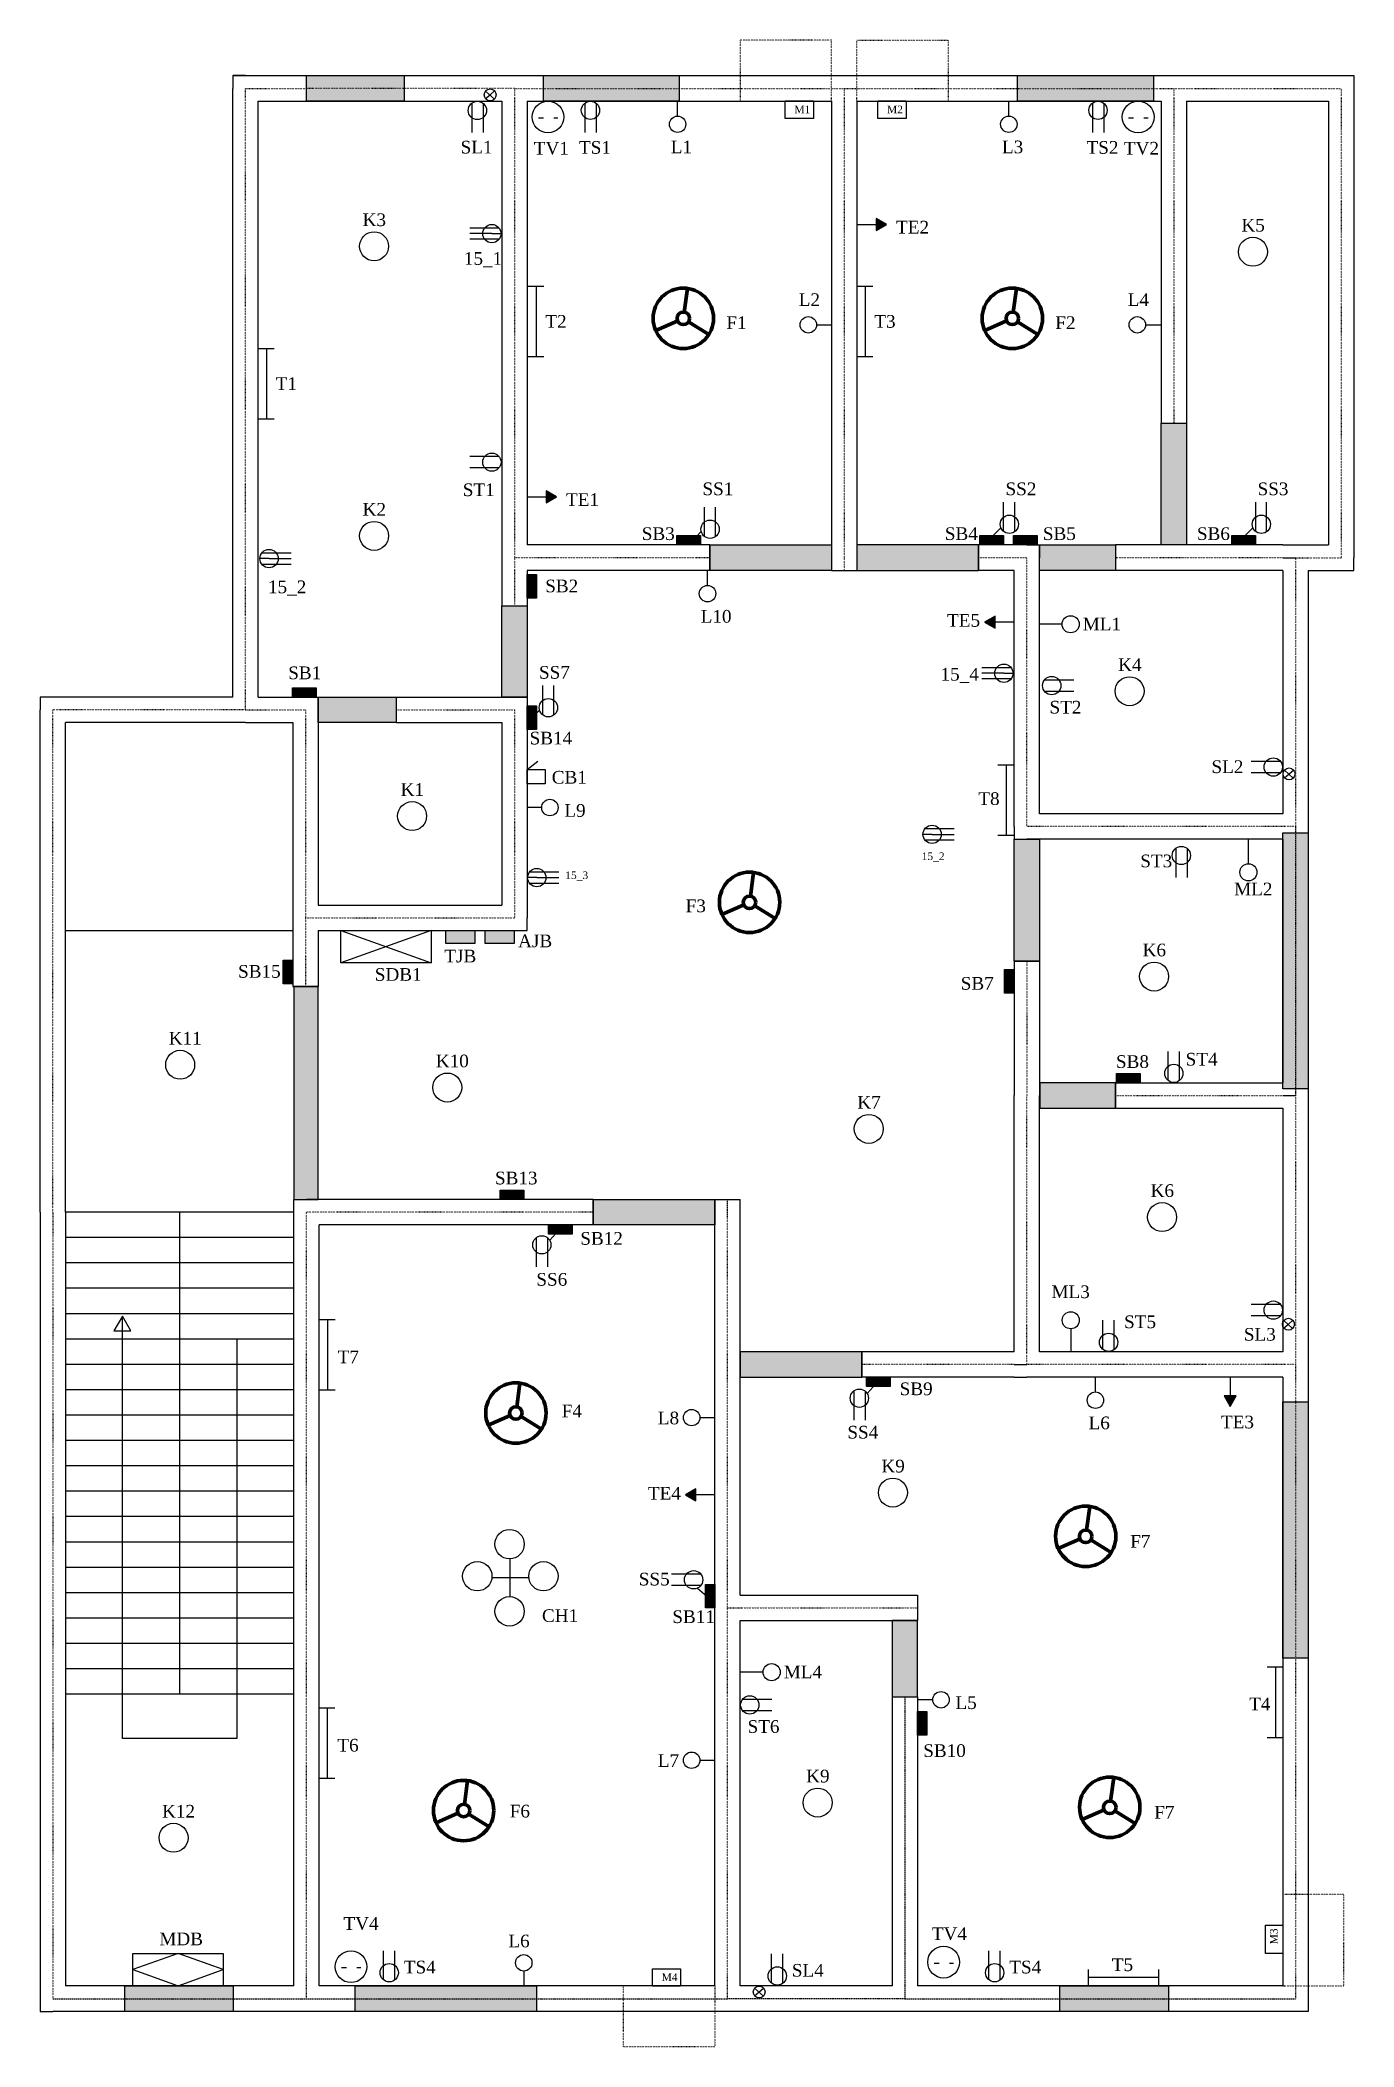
# Model space of a CAD drawing. Header units: inches. Extents: x 20 to 538, y 5 to 796.
import ezdxf

# ---------------------------------------------------------------- set-up
doc = ezdxf.new("R2010")
doc.units = ezdxf.units.IN
doc.header["$MEASUREMENT"] = 0
doc.linetypes.add('DASHED', pattern=[0.75, 0.5, -0.25])
doc.linetypes.add('DOT', pattern=[0.25, 0, -0.25])

msp = doc.modelspace()

# ---------------------------------------------------------------- hatches: boundary and pattern name
h = msp.add_hatch(color=63)
h.set_gradient(color1=(152, 176, 79), color2=(174, 193, 118), one_color=1, tint=0.61, name='SPHERICAL')
h.paths.add_polyline_path([(125.49, 781.53), (163.99, 781.53), (163.99, 771.53), (125.49, 771.53)])
h.paths.add_polyline_path([(218.93, 781.53), (272.49, 781.53), (272.49, 771.53), (218.93, 771.53)])
h.paths.add_polyline_path([(405.86, 781.53), (459.43, 781.53), (459.43, 771.53), (405.86, 771.53)])
h = msp.add_hatch(color=256)
h.set_gradient(one_color=1, tint=1)
h.paths.add_polyline_path([(354.27, 722.9), (350.17, 725.27), (350.17, 720.53)])
h = msp.add_hatch(color=256)
h.set_gradient(color1=(7, 8, 8), color2=(28, 33, 33), one_color=1, tint=0.12, name='SPHERICAL')
h.paths.add_polyline_path([(354.27, 722.9), (350.17, 725.27), (350.17, 720.53)])
h = msp.add_hatch(color=256)
h.set_gradient(color1=(186, 167, 69), color2=(201, 186, 110), one_color=1, tint=0.61, name='SPHERICAL')
h.paths.add_polyline_path([(462.49, 644.53), (472.55, 644.53), (472.55, 596.53), (462.49, 596.53)])
h = msp.add_hatch(color=256)
h.set_gradient(one_color=1, tint=1)
h.paths.add_polyline_path([(224.13, 615.53), (220.02, 617.9), (220.02, 613.16)])
h = msp.add_hatch(color=256)
h.set_gradient(color1=(7, 8, 8), color2=(28, 33, 33), one_color=1, tint=0.12, name='SPHERICAL')
h.paths.add_polyline_path([(224.13, 615.53), (220.02, 617.9), (220.02, 613.16)])
h = msp.add_hatch(color=256)
h.set_gradient(color1=(131, 145, 143), color2=(117, 132, 130), one_color=1, tint=0.49, name='SPHERICAL')
h.paths.add_polyline_path([(271.51, 600.21), (280.83, 600.21), (280.83, 596.54), (271.51, 596.54)])
h = msp.add_hatch(color=256)
h.set_gradient(color1=(7, 8, 8), color2=(28, 33, 33), one_color=1, tint=0.12, name='SPHERICAL')
h.paths.add_polyline_path([(278.02, 599.68), (277.7, 598.27), (279.08, 598.7)])
h = msp.add_hatch(color=256)
h.set_gradient(color1=(7, 8, 8), color2=(28, 33, 33), one_color=1, tint=0.12, name='SPHERICAL')
h.paths.add_polyline_path([(278.6, 600.21), (278.29, 598.8), (279.67, 599.23)])
h = msp.add_hatch(color=256)
h.set_gradient(color1=(186, 167, 69), color2=(201, 186, 110), one_color=1, tint=0.61, name='SPHERICAL')
h.paths.add_polyline_path([(284.49, 596.53), (332.49, 596.53), (332.49, 586.53), (284.49, 586.53)])
h = msp.add_hatch(color=256)
h.set_gradient(color1=(186, 167, 69), color2=(171, 153, 63), one_color=1, tint=0.46, name='SPHERICAL')
h.paths.add_polyline_path([(342.49, 586.53), (390.49, 586.53), (390.49, 596.53), (342.49, 596.53)])
h = msp.add_hatch(color=256)
h.set_gradient(color1=(131, 145, 143), color2=(117, 132, 130), one_color=1, tint=0.49, name='SPHERICAL')
h.paths.add_polyline_path([(391.01, 600.21), (400.33, 600.21), (400.33, 596.54), (391.01, 596.54)])
h = msp.add_hatch(color=256)
h.set_gradient(color1=(7, 8, 8), color2=(28, 33, 33), one_color=1, tint=0.12, name='SPHERICAL')
h.paths.add_polyline_path([(394.87, 600.06), (394.56, 598.64), (395.94, 599.08)])
h = msp.add_hatch(color=256)
h.set_gradient(color1=(7, 8, 8), color2=(28, 33, 33), one_color=1, tint=0.12, name='SPHERICAL')
h.paths.add_polyline_path([(397.51, 599.68), (397.2, 598.27), (398.58, 598.7)])
h = msp.add_hatch(color=256)
h.set_gradient(color1=(131, 145, 143), color2=(117, 132, 130), one_color=1, tint=0.49, name='SPHERICAL')
h.paths.add_polyline_path([(404.24, 600.21), (413.56, 600.21), (413.56, 596.54), (404.24, 596.54)])
h = msp.add_hatch(color=256)
h.set_gradient(color1=(186, 167, 69), color2=(201, 186, 110), one_color=1, tint=0.61, name='SPHERICAL')
h.paths.add_polyline_path([(414.49, 596.53), (444.49, 596.53), (444.49, 586.53), (414.49, 586.53)])
h = msp.add_hatch(color=256)
h.set_gradient(color1=(131, 145, 143), color2=(117, 132, 130), one_color=1, tint=0.49, name='SPHERICAL')
h.paths.add_polyline_path([(490.39, 600.21), (499.71, 600.21), (499.71, 596.54), (490.39, 596.54)])
h = msp.add_hatch(color=256)
h.set_gradient(color1=(7, 8, 8), color2=(28, 33, 33), one_color=1, tint=0.12, name='SPHERICAL')
h.paths.add_polyline_path([(494.25, 600.06), (493.94, 598.64), (495.32, 599.08)])
h = msp.add_hatch(color=256)
h.set_gradient(color1=(7, 8, 8), color2=(28, 33, 33), one_color=1, tint=0.12, name='SPHERICAL')
h.paths.add_polyline_path([(496.89, 599.68), (496.58, 598.27), (497.96, 598.7)])
h = msp.add_hatch(color=256)
h.set_gradient(color1=(131, 145, 143), color2=(117, 132, 130), one_color=1, tint=0.49, name='SPHERICAL')
h.paths.add_polyline_path([(216.17, 584.86), (216.17, 575.54), (212.49, 575.54), (212.49, 584.86)])
h = msp.add_hatch(color=256)
h.set_gradient(color1=(186, 167, 69), color2=(201, 186, 110), one_color=1, tint=0.61, name='SPHERICAL')
h.paths.add_polyline_path([(202.49, 572.53), (212.49, 572.53), (212.49, 536.53), (202.49, 536.53)])
h.paths.add_polyline_path([(160.88, 526.53), (130.13, 526.53), (130.13, 536.53), (160.88, 536.53)])
h.paths.add_polyline_path([(130.13, 422.53), (120.49, 422.53), (120.49, 338.53), (130.13, 338.53)])
h.paths.add_polyline_path([(238.49, 338.53), (286.54, 338.53), (286.54, 328.53), (238.49, 328.53)])
h.paths.add_polyline_path([(344.49, 278.53), (296.49, 278.53), (296.49, 268.53), (344.49, 268.53)])
h.paths.add_polyline_path([(356.49, 142.53), (366.49, 142.53), (366.49, 172.53), (356.49, 172.53)])
h = msp.add_hatch(color=256)
h.set_gradient(one_color=1, tint=1)
h.paths.add_polyline_path([(392.91, 566.15), (397.02, 563.78), (397.02, 568.52)])
h = msp.add_hatch(color=256)
h.set_gradient(color1=(7, 8, 8), color2=(28, 33, 33), one_color=1, tint=0.12, name='SPHERICAL')
h.paths.add_polyline_path([(392.91, 566.15), (397.02, 563.78), (397.02, 568.52)])
h = msp.add_hatch(color=256)
h.set_gradient(color1=(131, 145, 143), color2=(117, 132, 130), one_color=1, tint=0.49, name='SPHERICAL')
h.paths.add_polyline_path([(119.99, 540.23), (129.3, 540.23), (129.3, 536.56), (119.99, 536.56)])
h = msp.add_hatch(color=256)
h.set_gradient(color1=(131, 145, 143), color2=(117, 132, 130), one_color=1, tint=0.49, name='SPHERICAL')
h.paths.add_polyline_path([(216.17, 533.11), (216.17, 523.8), (212.49, 523.8), (212.49, 533.11)])
h = msp.add_hatch(color=256)
h.set_gradient(color1=(7, 8, 8), color2=(28, 33, 33), one_color=1, tint=0.12, name='SPHERICAL')
h.paths.add_polyline_path([(214.27, 529.31), (213.95, 527.9), (215.33, 528.34)])
h = msp.add_hatch(color=63)
h.set_gradient(color1=(152, 176, 79), color2=(174, 193, 118), one_color=1, tint=0.61, name='SPHERICAL')
h.paths.add_polyline_path([(510.49, 483.12), (520.49, 483.12), (520.49, 382.12), (510.49, 382.12)])
h.paths.add_polyline_path([(422.56, 28.63), (465.34, 28.53), (465.35, 18.53), (422.56, 18.53)])
h.paths.add_polyline_path([(144.76, 28.63), (216.17, 28.53), (216.17, 18.53), (144.76, 18.53)])
h.paths.add_polyline_path([(53.85, 28.63), (96.63, 28.53), (96.64, 18.53), (53.85, 18.53)])
h = msp.add_hatch(color=256)
h.set_gradient(color1=(186, 167, 69), color2=(201, 186, 110), one_color=1, tint=0.61, name='SPHERICAL')
h.paths.add_polyline_path([(404.49, 480.53), (414.49, 480.53), (414.49, 432.53), (404.49, 432.53)])
h.paths.add_polyline_path([(444.49, 384.53), (414.7, 384.53), (414.7, 374.53), (444.49, 374.53)])
h = msp.add_hatch(color=256)
h.set_gradient(color1=(129, 169, 10), color2=(107, 140, 8), one_color=1, tint=0.29, name='SPHERICAL')
h.paths.add_polyline_path([(180.4, 444.52), (191.91, 444.52), (191.91, 439.43), (180.4, 439.43)])
h = msp.add_hatch(color=256)
h.set_gradient(color1=(27, 71, 152), color2=(32, 85, 182), one_color=1, tint=0.42, name='SPHERICAL')
h.paths.add_polyline_path([(195.94, 444.54), (207.45, 444.54), (207.45, 439.45), (195.94, 439.45)])
h = msp.add_hatch(color=256)
h.set_gradient(color1=(131, 145, 143), color2=(117, 132, 130), one_color=1, tint=0.49, name='SPHERICAL')
h.paths.add_polyline_path([(119.99, 432.91), (119.99, 423.59), (116.31, 423.59), (116.31, 432.91)])
h = msp.add_hatch(color=256)
h.set_gradient(color1=(131, 145, 143), color2=(117, 132, 130), one_color=1, tint=0.49, name='SPHERICAL')
h.paths.add_polyline_path([(404.41, 429.23), (404.41, 419.92), (400.73, 419.92), (400.73, 429.23)])
h = msp.add_hatch(color=256)
h.set_gradient(color1=(131, 145, 143), color2=(117, 132, 130), one_color=1, tint=0.49, name='SPHERICAL')
h.paths.add_polyline_path([(444.95, 388.16), (454.27, 388.16), (454.27, 384.49), (444.95, 384.49)])
h = msp.add_hatch(color=256)
h.set_gradient(color1=(131, 145, 143), color2=(117, 132, 130), one_color=1, tint=0.49, name='SPHERICAL')
h.paths.add_polyline_path([(201.85, 342.24), (211.17, 342.24), (211.17, 338.56), (201.85, 338.56)])
h = msp.add_hatch(color=256)
h.set_gradient(color1=(131, 145, 143), color2=(117, 132, 130), one_color=1, tint=0.49, name='SPHERICAL')
h.paths.add_polyline_path([(221, 328.58), (230.32, 328.58), (230.32, 324.9), (221, 324.9)])
h = msp.add_hatch(color=256)
h.set_gradient(color1=(7, 8, 8), color2=(28, 33, 33), one_color=1, tint=0.12, name='SPHERICAL')
h.paths.add_polyline_path([(225.5, 325.96), (225.81, 327.38), (224.43, 326.94)])
h = msp.add_hatch(color=256)
h.set_gradient(color1=(131, 145, 143), color2=(117, 132, 130), one_color=1, tint=0.49, name='SPHERICAL')
h.paths.add_polyline_path([(346.27, 268.54), (355.59, 268.54), (355.59, 264.86), (346.27, 264.86)])
h = msp.add_hatch(color=256)
h.set_gradient(color1=(7, 8, 8), color2=(28, 33, 33), one_color=1, tint=0.12, name='SPHERICAL')
h.paths.add_polyline_path([(350.69, 265.52), (351, 266.93), (349.62, 266.49)])
h = msp.add_hatch(color=256)
h.set_gradient(one_color=1, tint=1)
h.paths.add_polyline_path([(489.69, 257), (492.06, 261.1), (487.32, 261.1)])
h = msp.add_hatch(color=256)
h.set_gradient(color1=(7, 8, 8), color2=(28, 33, 33), one_color=1, tint=0.12, name='SPHERICAL')
h.paths.add_polyline_path([(489.69, 257), (492.06, 261.1), (487.32, 261.1)])
h = msp.add_hatch(color=63)
h.set_gradient(color1=(152, 176, 79), color2=(174, 193, 118), one_color=1, tint=0.61, name='SPHERICAL')
h.paths.add_polyline_path([(510.49, 258.81), (520.49, 258.81), (520.49, 157.81), (510.49, 157.81)])
h = msp.add_hatch(color=256)
h.set_gradient(one_color=1, tint=1)
h.paths.add_polyline_path([(274.95, 222.08), (279.06, 219.71), (279.06, 224.45)])
h = msp.add_hatch(color=256)
h.set_gradient(color1=(7, 8, 8), color2=(28, 33, 33), one_color=1, tint=0.12, name='SPHERICAL')
h.paths.add_polyline_path([(274.95, 222.08), (279.06, 219.71), (279.06, 224.45)])
h = msp.add_hatch(color=256)
h.set_gradient(color1=(131, 145, 143), color2=(117, 132, 130), one_color=1, tint=0.49, name='SPHERICAL')
h.paths.add_polyline_path([(286.49, 186.85), (286.49, 177.53), (282.81, 177.53), (282.81, 186.85)])
h = msp.add_hatch(color=256)
h.set_gradient(color1=(7, 8, 8), color2=(28, 33, 33), one_color=1, tint=0.12, name='SPHERICAL')
h.paths.add_polyline_path([(282.87, 181.67), (284.29, 181.36), (283.85, 182.74)])
h = msp.add_hatch(color=256)
h.set_gradient(color1=(131, 145, 143), color2=(117, 132, 130), one_color=1, tint=0.49, name='SPHERICAL')
h.paths.add_polyline_path([(370.06, 136.74), (370.06, 127.42), (366.39, 127.42), (366.39, 136.74)])

# ---------------------------------------------------------------- linework, layer by layer
at = {"color": 5, "linetype": 'DOT'}
for p, q in [((332.49, 795.53), (296.49, 795.53)), ((296.49, 795.53), (296.49, 771.53)), ((332.49, 771.53), (332.49, 795.53)), ((342.49, 771.53), (342.49, 795.53)), ((342.49, 795.53), (378.49, 795.53)), ((378.49, 795.53), (378.49, 771.53)), ((534.49, 64.53), (510.49, 64.53)), ((534.49, 28.53), (534.49, 64.53)), ((250.49, 4.53), (250.49, 28.53)), ((286.49, 28.53), (286.49, 4.53)), ((510.49, 28.53), (534.49, 28.53)), ((286.49, 4.53), (250.49, 4.53))]:
    msp.add_line(p, q, dxfattribs=at)
for p, q in [((101.49, 781.53), (96.49, 781.53)), ((96.49, 781.53), (96.49, 776.53)), ((96.49, 781.53), (108.86, 781.53)), ((96.49, 536.53), (96.49, 776.53)), ((101.49, 781.53), (125.49, 781.53)), ((101.49, 781.53), (101.49, 781.53)), ((125.49, 781.53), (207.49, 781.53)), ((196.14, 775.43), (199.59, 772.28)), ((197.95, 773.96), (199.71, 775.5)), ((207.49, 781.53), (337.49, 781.53)), ((337.49, 781.53), (467.49, 781.53)), ((467.49, 781.53), (533.49, 781.53)), ((533.49, 781.53), (538.49, 781.53)), ((538.49, 781.53), (538.49, 776.53)), ((538.49, 776.53), (538.49, 591.53)), ((106.49, 536.53), (106.49, 771.53)), ((106.49, 771.53), (125.49, 771.53)), ((125.49, 771.53), (202.49, 771.53)), ((190.7, 770.68), (190.7, 759.12)), ((195.13, 770.64), (195.13, 759.12)), ((196.13, 772.48), (197.95, 773.96)), ((197.95, 773.96), (197.95, 773.96)), ((202.49, 771.53), (202.49, 591.53)), ((212.49, 771.53), (332.49, 771.53)), ((212.49, 771.53), (212.49, 596.53)), ((235.3, 770.73), (235.3, 759.17)), ((239.73, 770.7), (239.73, 759.17)), ((271.84, 765.61), (271.84, 771.47)), ((332.49, 771.53), (332.49, 591.53)), ((342.49, 771.53), (462.49, 771.53)), ((342.49, 771.53), (342.49, 591.53)), ((402.44, 765.61), (402.44, 771.47)), ((435.41, 770.73), (435.41, 759.17)), ((439.84, 770.7), (439.84, 759.17)), ((462.49, 771.53), (462.49, 644.53)), ((472.49, 771.53), (528.49, 771.53)), ((472.49, 771.53), (472.49, 644.53)), ((528.49, 771.53), (528.49, 596.53)), ((216.96, 764.89), (218.96, 764.89)), ((223.02, 764.89), (224.66, 764.89)), ((449.65, 764.89), (451.65, 764.89)), ((455.71, 764.89), (457.35, 764.89)), ((201.46, 721.47), (189.9, 721.47)), ((342.64, 722.9), (351.54, 722.9)), ((198.6, 719.27), (189.9, 719.27)), ((201.43, 717.04), (189.9, 717.04)), ((198.6, 719.27), (202.2, 719.27)), ((212.85, 698.58), (219.14, 698.58)), ((216.11, 698.58), (216.11, 670.81)), ((342.56, 698.58), (348.85, 698.58)), ((345.82, 698.58), (345.82, 670.81)), ((212.49, 684.03), (212.49, 661.22)), ((326.63, 683.31), (332.49, 683.31)), ((456.34, 683.31), (462.2, 683.31)), ((106.51, 674.04), (112.81, 674.04)), ((109.77, 674.04), (109.77, 646.28)), ((212.85, 670.79), (219.14, 670.79)), ((342.56, 670.79), (348.85, 670.79)), ((106.51, 646.25), (112.81, 646.25)), ((462.49, 644.53), (472.49, 644.53)), ((201.46, 631.38), (189.9, 631.38)), ((201.43, 626.95), (189.9, 626.95)), ((212.49, 615.53), (221.39, 615.53)), ((282.42, 599.93), (282.42, 611.45)), ((286.85, 599.89), (286.85, 611.45)), ((400.39, 601.87), (400.39, 613.4)), ((404.82, 601.84), (404.82, 613.4)), ((499.77, 601.87), (499.77, 613.4)), ((504.07, 601.84), (504.07, 613.4)), ((281.16, 601.9), (279.13, 599.72)), ((399.29, 603.33), (395.42, 599.55)), ((498.67, 603.33), (494.8, 599.55)), ((107.93, 593.42), (119.45, 593.42)), ((284.49, 596.53), (212.49, 596.53)), ((284.49, 596.53), (284.49, 586.53)), ((409.49, 596.53), (390.49, 596.53)), ((390.49, 596.53), (390.49, 586.53)), ((409.49, 596.53), (414.49, 596.53)), ((414.49, 596.53), (414.49, 591.53)), ((510.49, 596.53), (444.49, 596.53)), ((444.49, 596.53), (444.49, 586.53)), ((510.49, 596.53), (528.49, 596.53)), ((110.76, 591.18), (107.15, 591.18)), ((107.89, 588.99), (119.45, 588.99)), ((110.76, 591.18), (119.45, 591.18)), ((202.49, 591.53), (202.49, 586.65)), ((202.49, 591.53), (202.49, 572.53)), ((284.49, 586.53), (212.49, 586.53)), ((212.49, 586.53), (212.49, 572.53)), ((283.65, 580.59), (283.65, 586.45)), ((332.49, 591.53), (332.49, 586.53)), ((332.49, 586.53), (342.49, 586.53)), ((342.49, 591.53), (342.49, 586.53)), ((404.49, 586.53), (390.49, 586.53)), ((404.49, 485.53), (404.49, 586.53)), ((414.49, 490.53), (414.49, 591.53)), ((510.49, 586.53), (444.49, 586.53)), ((510.49, 586.53), (510.49, 490.53)), ((520.49, 586.53), (520.49, 485.53)), ((520.49, 586.53), (533.49, 586.53)), ((533.49, 586.53), (538.49, 586.53)), ((538.49, 586.53), (538.49, 591.53)), ((202.49, 572.53), (212.49, 572.53)), ((404.54, 566.15), (395.65, 566.15)), ((423.45, 565.28), (414.49, 565.28)), ((403.36, 548.17), (391.8, 548.17)), ((400.49, 545.98), (391.8, 545.98)), ((400.49, 545.98), (404.1, 545.98)), ((218.67, 529.56), (218.67, 541.09)), ((223.1, 529.53), (223.1, 541.09)), ((403.33, 543.74), (391.8, 543.74)), ((416.49, 538.92), (428.05, 538.92)), ((416.53, 543.35), (428.05, 543.35)), ((25.49, 536.53), (20.49, 536.53)), ((20.49, 536.53), (20.49, 531.53)), ((20.49, 449.53), (20.49, 531.53)), ((96.49, 536.53), (25.49, 536.53)), ((106.49, 536.53), (125.13, 536.53)), ((125.13, 536.53), (130.13, 536.53)), ((130.13, 536.53), (130.13, 531.53)), ((130.13, 531.53), (130.13, 454.53)), ((160.88, 536.53), (207.49, 536.53)), ((160.88, 536.53), (160.88, 526.53)), ((207.49, 536.53), (212.49, 536.53)), ((212.49, 536.53), (212.49, 531.53)), ((212.49, 531.53), (212.49, 449.53)), ((217.45, 531.38), (214.82, 528.81)), ((30.49, 449.53), (30.49, 526.53)), ((101.49, 526.53), (30.49, 526.53)), ((101.49, 526.53), (120.13, 526.53)), ((120.13, 526.53), (120.13, 454.53)), ((160.88, 526.53), (202.49, 526.53)), ((202.49, 526.53), (202.49, 454.53)), ((212.52, 508), (216.69, 511.3)), ((398.11, 509.92), (404.4, 509.92)), ((401.37, 509.92), (401.37, 482.16)), ((509.56, 511.19), (498, 511.19)), ((509.53, 506.76), (498, 506.76)), ((511.14, 504.81), (512.96, 506.29)), ((511.15, 507.77), (514.6, 504.61)), ((512.96, 506.29), (514.72, 507.83)), ((512.69, 503.45), (512.69, 503.45)), ((218.25, 493.04), (212.39, 493.04)), ((510.49, 490.53), (414.49, 490.53)), ((369.37, 484.72), (380.9, 484.72)), ((404.49, 485.53), (404.49, 480.53)), ((520.49, 485.53), (520.49, 379.53)), ((372.2, 482.48), (368.59, 482.48)), ((369.34, 480.29), (380.9, 480.29)), ((372.2, 482.48), (380.9, 482.48)), ((398.11, 482.13), (404.4, 482.13)), ((404.49, 480.53), (409.49, 480.53)), ((510.49, 480.53), (409.49, 480.53)), ((468.27, 477), (468.27, 465.44)), ((472.7, 476.97), (472.7, 465.44)), ((496.91, 470.87), (496.91, 480.53)), ((510.49, 480.53), (510.49, 384.53)), ((213.49, 467.67), (225.02, 467.67)), ((216.32, 465.43), (212.72, 465.43)), ((213.46, 463.24), (225.02, 463.24)), ((216.32, 465.43), (225.02, 465.43)), ((120.13, 454.53), (120.13, 449.53)), ((130.13, 454.53), (202.49, 454.53)), ((20.49, 333.53), (20.49, 449.53)), ((30.49, 333.53), (30.49, 449.53)), ((30.49, 444.55), (120.13, 444.55)), ((120.13, 449.53), (120.13, 422.53)), ((130.13, 444.53), (207.49, 444.53)), ((130.13, 444.53), (130.13, 422.53)), ((139.05, 444.54), (174.68, 431.84)), ((174.68, 444.54), (139.05, 431.84)), ((207.49, 444.53), (212.49, 444.53)), ((212.49, 444.53), (212.49, 449.53)), ((404.49, 432.53), (404.49, 379.53)), ((404.49, 432.53), (414.49, 432.53)), ((414.49, 432.53), (414.49, 379.53)), ((120.13, 422.53), (130.13, 422.53)), ((465.26, 385.42), (465.26, 396.94)), ((469.69, 385.39), (469.69, 396.94)), ((444.49, 384.53), (510.49, 384.53)), ((444.49, 384.53), (444.49, 374.53)), ((404.49, 278.53), (404.49, 379.53)), ((414.49, 278.53), (414.49, 379.53)), ((444.49, 374.53), (510.49, 374.53)), ((510.49, 379.53), (515.49, 379.53)), ((510.49, 374.53), (510.49, 278.53)), ((520.49, 379.53), (520.49, 273.53)), ((20.49, 333.53), (20.49, 23.53)), ((30.49, 333.53), (30.49, 28.53)), ((30.49, 333.53), (30.49, 28.53)), ((75.49, 333.53), (30.49, 333.53)), ((75.49, 333.53), (75.47, 143.53)), ((120.49, 333.53), (75.49, 333.53)), ((120.49, 333.53), (120.49, 338.53)), ((120.49, 338.53), (125.49, 338.53)), ((120.49, 28.53), (120.49, 333.53)), ((238.49, 338.53), (125.49, 338.53)), ((238.49, 338.53), (238.49, 328.53)), ((286.49, 331.53), (286.49, 338.53)), ((286.49, 338.53), (296.49, 338.53)), ((296.49, 331.53), (296.49, 338.53)), ((130.49, 28.53), (130.49, 328.53)), ((238.49, 328.53), (130.49, 328.53)), ((221.43, 322.48), (224.95, 326.47)), ((286.49, 177.53), (286.49, 331.53)), ((296.49, 182.53), (296.49, 331.53)), ((75.47, 323.53), (30.47, 323.53)), ((120.49, 323.53), (75.49, 323.53)), ((216.12, 323.53), (216.12, 311.97)), ((220.55, 323.5), (220.55, 311.97)), ((75.47, 313.53), (30.47, 313.53)), ((120.49, 313.53), (75.49, 313.53)), ((75.47, 303.53), (30.47, 303.53)), ((120.49, 303.53), (75.49, 303.53)), ((75.47, 293.53), (30.47, 293.53)), ((120.49, 293.53), (75.49, 293.53)), ((509.56, 297.13), (498, 297.13)), ((509.53, 292.7), (498, 292.7)), ((52.97, 283.53), (52.97, 292.61)), ((130.57, 291.28), (136.86, 291.28)), ((133.83, 291.28), (133.83, 263.52)), ((426.85, 287.56), (426.85, 278.6)), ((439.55, 279.42), (439.55, 290.95)), ((443.98, 279.39), (443.98, 290.95)), ((510.87, 290.86), (514.32, 287.71)), ((510.87, 287.91), (512.69, 289.38)), ((512.69, 289.38), (514.44, 290.93)), ((75.47, 283.53), (30.47, 283.53)), ((52.97, 126.03), (52.97, 283.53)), ((120.49, 283.53), (75.49, 283.53)), ((97.99, 283.53), (97.99, 126.03)), ((404.49, 278.53), (344.49, 278.53)), ((344.49, 278.53), (344.49, 268.53)), ((510.49, 278.53), (414.49, 278.53)), ((75.47, 273.53), (30.47, 273.53)), ((120.49, 273.53), (75.49, 273.53)), ((404.49, 273.53), (409.49, 273.53)), ((520.49, 273.53), (520.49, 177.53)), ((75.47, 263.53), (30.47, 263.53)), ((120.49, 263.53), (75.49, 263.53)), ((130.57, 263.49), (136.86, 263.49)), ((341.31, 263.08), (341.31, 251.52)), ((404.49, 268.53), (344.49, 268.53)), ((345.74, 263.05), (345.74, 251.52)), ((346.62, 262.04), (350.14, 266.02)), ((404.49, 268.53), (409.49, 268.53)), ((510.49, 268.53), (409.49, 268.53)), ((436.58, 262.67), (436.58, 268.53)), ((489.68, 268.63), (489.69, 259.73)), ((510.49, 268.53), (510.49, 177.53)), ((75.47, 253.53), (30.47, 253.53)), ((120.49, 253.53), (75.49, 253.53)), ((280.6, 252.57), (286.47, 252.57)), ((75.47, 243.53), (30.47, 243.53)), ((120.49, 243.53), (75.49, 243.53)), ((75.47, 233.53), (30.47, 233.53)), ((120.49, 233.53), (75.49, 233.53)), ((75.47, 223.53), (30.47, 223.53)), ((120.49, 223.53), (75.49, 223.53)), ((286.59, 222.08), (277.69, 222.08)), ((75.47, 213.53), (30.47, 213.53)), ((120.49, 213.53), (75.49, 213.53)), ((75.47, 203.53), (30.47, 203.53)), ((120.49, 203.53), (75.49, 203.53)), ((75.47, 193.53), (30.47, 193.53)), ((120.49, 193.53), (75.49, 193.53)), ((205.73, 196.89), (205.73, 182)), ((281, 190.83), (269.44, 190.83)), ((75.47, 183.53), (30.47, 183.53)), ((120.49, 183.53), (75.49, 183.53)), ((198.64, 189.57), (213.17, 189.57)), ((280.97, 186.4), (269.44, 186.4)), ((279.67, 185.38), (283.38, 182.22)), ((296.49, 182.53), (361.49, 182.53)), ((361.49, 182.53), (366.49, 182.53)), ((366.49, 182.53), (366.49, 172.53)), ((286.49, 28.53), (286.49, 177.53)), ((510.49, 177.53), (510.49, 28.53)), ((520.49, 177.53), (520.49, 23.53)), ((75.47, 173.53), (30.47, 173.53)), ((120.49, 173.53), (75.49, 173.53)), ((296.49, 28.53), (296.49, 172.53)), ((296.49, 172.53), (361.49, 172.53)), ((361.49, 172.53), (366.49, 172.53)), ((75.47, 163.53), (30.47, 163.53)), ((120.49, 163.53), (75.49, 163.53)), ((75.47, 153.53), (30.47, 153.53)), ((120.49, 153.53), (75.49, 153.53)), ((305.55, 152.23), (296.59, 152.23)), ((504.29, 154.33), (510.59, 154.33)), ((507.55, 154.33), (507.55, 126.57)), ((75.47, 143.53), (30.47, 143.53)), ((120.49, 143.53), (75.49, 143.53)), ((356.49, 142.53), (356.49, 28.53)), ((356.49, 142.53), (366.49, 142.53)), ((366.49, 142.53), (366.49, 28.53)), ((366.49, 142.53), (366.49, 28.53)), ((366.49, 142.53), (366.49, 28.53)), ((366.49, 142.53), (366.49, 28.53)), ((130.44, 138.2), (136.74, 138.2)), ((133.7, 138.2), (133.7, 110.44)), ((297.45, 137.12), (309, 137.12)), ((297.48, 141.55), (309, 141.55)), ((372.46, 141.34), (366.6, 141.34)), ((97.99, 126.03), (52.97, 126.03)), ((504.29, 126.54), (510.59, 126.54)), ((280.6, 117.52), (286.47, 117.52)), ((130.44, 110.41), (136.74, 110.41)), ((74.86, 41.33), (57.05, 34.98)), ((92.68, 34.98), (74.86, 41.33)), ((155.91, 30.93), (155.91, 42.45)), ((160.34, 30.89), (160.34, 42.45)), ((308.89, 29.65), (308.89, 41.17)), ((313.32, 29.61), (313.32, 41.17)), ((394.62, 30.93), (394.62, 42.45)), ((399.05, 30.89), (399.05, 42.45)), ((57.05, 34.98), (74.86, 28.63)), ((74.86, 28.63), (92.68, 34.98)), ((139.3, 35.77), (141.29, 35.77)), ((145.35, 35.77), (146.99, 35.77)), ((211.19, 34.42), (211.19, 28.55)), ((372.94, 37.58), (374.93, 37.58)), ((379, 37.58), (380.64, 37.58)), ((433.83, 28.74), (433.83, 35.04)), ((433.83, 32), (461.6, 32)), ((461.63, 28.74), (461.63, 35.04)), ((120.49, 28.53), (30.49, 28.53)), ((286.49, 28.53), (130.49, 28.53)), ((356.49, 28.53), (296.49, 28.53)), ((302.19, 24.69), (304.01, 26.16)), ((302.2, 27.64), (305.65, 24.48)), ((304.01, 26.16), (305.77, 27.7)), ((510.49, 28.53), (366.49, 28.53)), ((20.49, 23.53), (20.49, 18.53)), ((20.49, 18.53), (25.49, 18.53)), ((125.49, 18.53), (25.49, 18.53)), ((291.49, 18.53), (125.49, 18.53)), ((361.49, 18.53), (291.49, 18.53)), ((515.49, 18.53), (361.49, 18.53)), ((520.49, 18.53), (515.49, 18.53)), ((520.49, 23.53), (520.49, 18.53))]:
    msp.add_line(p, q)
at = {"color": 0, "linetype": 'DOT'}
for p, q in [((101.49, 531.53), (101.49, 776.53)), ((101.49, 776.53), (125.49, 776.53)), ((207.49, 776.53), (125.49, 776.53)), ((207.49, 776.53), (207.49, 591.53)), ((207.49, 776.53), (337.49, 776.53)), ((337.49, 776.53), (337.49, 591.53)), ((337.49, 776.53), (467.49, 776.53)), ((467.49, 776.53), (533.49, 776.53)), ((467.49, 776.53), (467.49, 644.53)), ((533.49, 776.53), (533.49, 591.53)), ((284.49, 591.53), (207.49, 591.53)), ((207.49, 591.53), (207.49, 572.53)), ((409.49, 591.53), (390.49, 591.53)), ((409.49, 485.53), (409.49, 591.53)), ((510.49, 591.53), (444.49, 591.53)), ((515.49, 591.53), (515.49, 485.53)), ((515.49, 591.53), (533.49, 591.53)), ((25.49, 449.53), (25.49, 531.53)), ((101.49, 531.53), (25.49, 531.53)), ((101.49, 531.53), (125.13, 531.53)), ((125.13, 531.53), (125.13, 449.53)), ((160.88, 531.53), (207.49, 531.53)), ((207.49, 531.53), (207.49, 449.53)), ((515.49, 485.53), (409.49, 485.53)), ((25.49, 333.53), (25.49, 449.53)), ((125.13, 449.53), (207.49, 449.53)), ((125.13, 449.53), (125.13, 422.53)), ((409.49, 432.53), (409.49, 379.53)), ((409.49, 273.53), (409.49, 379.53)), ((444.49, 379.53), (510.49, 379.53)), ((515.49, 379.53), (515.49, 273.53)), ((25.49, 333.53), (25.49, 23.53)), ((125.49, 23.53), (125.49, 333.53)), ((238.49, 333.53), (125.49, 333.53)), ((291.49, 177.53), (291.49, 331.53)), ((404.49, 273.53), (344.49, 273.53)), ((515.49, 273.53), (409.49, 273.53)), ((515.49, 273.53), (515.49, 23.53)), ((291.49, 23.53), (291.49, 177.53)), ((291.49, 177.53), (366.49, 177.53))]:
    msp.add_line(p, q, dxfattribs=at)
at = {"lineweight": 70}
for p, q in [((274.44, 688.32), (275.7, 697.66)), ((404.15, 688.32), (405.41, 697.66)), ((271.87, 684.83), (263.23, 681.04)), ((276.16, 684.51), (284.15, 679.49)), ((401.58, 684.83), (392.94, 681.04)), ((405.88, 684.51), (413.86, 679.49)), ((300.55, 458.12), (301.8, 467.47)), ((297.97, 454.63), (289.33, 450.84)), ((302.27, 454.32), (310.25, 449.3)), ((208.42, 256.83), (209.68, 266.18)), ((205.85, 253.34), (197.21, 249.55)), ((210.14, 253.03), (218.13, 248.01)), ((433.1, 208.22), (434.35, 217.57)), ((430.52, 204.73), (421.88, 200.95)), ((434.82, 204.42), (442.8, 199.4)), ((442.58, 101.41), (443.83, 110.76)), ((187.81, 100.13), (189.06, 109.48)), ((185.23, 96.64), (176.6, 92.85)), ((189.53, 96.32), (197.51, 91.3)), ((440.01, 97.92), (431.37, 94.13)), ((444.3, 97.61), (452.29, 92.58))]:
    msp.add_line(p, q, dxfattribs=at)
at = {"color": 4, "linetype": 'DOT'}
msp.add_line((337.49, 591.53), (337.49, 586.53), dxfattribs=at)
at = {"color": 0}
msp.add_line((510.49, 591.53), (515.49, 591.53), dxfattribs=at)
at = {"linetype": 'DASHED'}
for p, q in [((515.49, 485.53), (515.49, 379.53)), ((291.49, 331.53), (291.49, 338.53)), ((361.49, 142.53), (361.49, 23.53)), ((25.49, 23.53), (291.49, 23.53)), ((361.49, 23.53), (291.49, 23.53)), ((361.49, 23.53), (515.49, 23.53))]:
    msp.add_line(p, q, dxfattribs=at)
for points in [[(125.49, 781.53), (163.99, 781.53), (163.99, 771.53), (125.49, 771.53)], [(218.93, 781.53), (272.49, 781.53), (272.49, 771.53), (218.93, 771.53)], [(405.86, 781.53), (459.43, 781.53), (459.43, 771.53), (405.86, 771.53)], [(314.29, 771.55), (325.39, 771.55), (325.39, 764.7), (314.29, 764.7)], [(350.8, 771.55), (361.9, 771.55), (361.9, 764.7), (350.8, 764.7)], [(354.27, 722.9), (350.17, 725.27), (350.17, 720.53)], [(462.49, 644.53), (472.55, 644.53), (472.55, 596.53), (462.49, 596.53)], [(224.13, 615.53), (220.02, 617.9), (220.02, 613.16)], [(271.51, 600.21), (280.83, 600.21), (280.83, 596.54), (271.51, 596.54)], [(278.02, 599.68), (277.7, 598.27), (279.08, 598.7)], [(278.6, 600.21), (278.29, 598.8), (279.67, 599.23)], [(284.49, 596.53), (332.49, 596.53), (332.49, 586.53), (284.49, 586.53)], [(342.49, 586.53), (390.49, 586.53), (390.49, 596.53), (342.49, 596.53)], [(391.01, 600.21), (400.33, 600.21), (400.33, 596.54), (391.01, 596.54)], [(394.87, 600.06), (394.56, 598.64), (395.94, 599.08)], [(397.51, 599.68), (397.2, 598.27), (398.58, 598.7)], [(404.24, 600.21), (413.56, 600.21), (413.56, 596.54), (404.24, 596.54)], [(414.49, 596.53), (444.49, 596.53), (444.49, 586.53), (414.49, 586.53)], [(490.39, 600.21), (499.71, 600.21), (499.71, 596.54), (490.39, 596.54)], [(494.25, 600.06), (493.94, 598.64), (495.32, 599.08)], [(496.89, 599.68), (496.58, 598.27), (497.96, 598.7)], [(216.17, 584.86), (216.17, 575.54), (212.49, 575.54), (212.49, 584.86)], [(202.49, 572.53), (212.49, 572.53), (212.49, 536.53), (202.49, 536.53)], [(392.91, 566.15), (397.02, 563.78), (397.02, 568.52)], [(119.99, 540.23), (129.3, 540.23), (129.3, 536.56), (119.99, 536.56)], [(160.88, 526.53), (130.13, 526.53), (130.13, 536.53), (160.88, 536.53)], [(216.17, 533.11), (216.17, 523.8), (212.49, 523.8), (212.49, 533.11)], [(214.27, 529.31), (213.95, 527.9), (215.33, 528.34)], [(212.52, 508), (219.57, 508), (219.57, 502.45), (212.52, 502.45)], [(510.49, 483.12), (520.49, 483.12), (520.49, 382.12), (510.49, 382.12)], [(404.49, 480.53), (414.49, 480.53), (414.49, 432.53), (404.49, 432.53)], [(139.05, 444.54), (174.68, 444.54), (174.68, 431.84), (139.05, 431.84)], [(180.4, 444.52), (191.91, 444.52), (191.91, 439.43), (180.4, 439.43)], [(195.94, 444.54), (207.45, 444.54), (207.45, 439.45), (195.94, 439.45)], [(119.99, 432.91), (119.99, 423.59), (116.31, 423.59), (116.31, 432.91)], [(404.41, 429.23), (404.41, 419.92), (400.73, 419.92), (400.73, 429.23)], [(130.13, 422.53), (120.49, 422.53), (120.49, 338.53), (130.13, 338.53)], [(444.95, 388.16), (454.27, 388.16), (454.27, 384.49), (444.95, 384.49)], [(444.49, 384.53), (414.7, 384.53), (414.7, 374.53), (444.49, 374.53)], [(201.85, 342.24), (211.17, 342.24), (211.17, 338.56), (201.85, 338.56)], [(238.49, 338.53), (286.54, 338.53), (286.54, 328.53), (238.49, 328.53)], [(221, 328.58), (230.32, 328.58), (230.32, 324.9), (221, 324.9)], [(225.5, 325.96), (225.81, 327.38), (224.43, 326.94)], [(52.96, 292.62), (49.6, 286.8), (56.31, 286.8)], [(344.49, 278.53), (296.49, 278.53), (296.49, 268.53), (344.49, 268.53)], [(346.27, 268.54), (355.59, 268.54), (355.59, 264.86), (346.27, 264.86)], [(350.69, 265.52), (351, 266.93), (349.62, 266.49)], [(489.69, 257), (492.06, 261.1), (487.32, 261.1)], [(510.49, 258.81), (520.49, 258.81), (520.49, 157.81), (510.49, 157.81)], [(274.95, 222.08), (279.06, 219.71), (279.06, 224.45)], [(286.49, 186.85), (286.49, 177.53), (282.81, 177.53), (282.81, 186.85)], [(282.87, 181.67), (284.29, 181.36), (283.85, 182.74)], [(356.49, 142.53), (366.49, 142.53), (366.49, 172.53), (356.49, 172.53)], [(370.06, 136.74), (370.06, 127.42), (366.39, 127.42), (366.39, 136.74)], [(503.59, 41.34), (503.59, 52.44), (510.44, 52.44), (510.44, 41.34)], [(57.05, 41.33), (92.68, 41.33), (92.68, 28.63), (57.05, 28.63)], [(261.95, 35.34), (273.05, 35.34), (273.05, 28.49), (261.95, 28.49)], [(53.85, 28.63), (96.63, 28.53), (96.64, 18.53), (53.85, 18.53)], [(144.76, 28.63), (216.17, 28.53), (216.17, 18.53), (144.76, 18.53)], [(422.56, 28.63), (465.34, 28.53), (465.35, 18.53), (422.56, 18.53)]]:
    msp.add_lwpolyline(points, close=True)
for centre, radius in [((197.95, 773.96), 2.34), ((192.9, 767.81), 3.61), ((220.75, 765.24), 6.26), ((237.49, 767.87), 3.61), ((437.61, 767.87), 3.61), ((453.44, 765.24), 6.26), ((271.84, 762.37), 3.24), ((402.44, 762.37), 3.24), ((152.17, 714.26), 5.71), ((198.6, 719.27), 3.61), ((498.68, 712.12), 5.71), ((323.39, 683.31), 3.24), ((453.1, 683.31), 3.24), ((198.6, 629.18), 3.61), ((198.6, 629.18), 3.61), ((152.17, 600.12), 5.71), ((284.66, 602.76), 3.61), ((284.66, 602.76), 3.61), ((402.63, 604.7), 3.61), ((402.63, 604.7), 3.61), ((502, 604.7), 3.61), ((502, 604.7), 3.61), ((110.76, 591.18), 3.61), ((110.76, 591.18), 3.61), ((283.65, 577.35), 3.24), ((426.82, 565.28), 3.37), ((400.49, 545.98), 3.61), ((400.49, 545.98), 3.61), ((419.36, 541.11), 3.61), ((450.08, 538.9), 5.71), ((220.91, 532.39), 3.61), ((220.91, 532.39), 3.61), ((506.7, 509), 3.61), ((506.7, 509), 3.61), ((512.96, 506.29), 2.34), ((167.16, 489.68), 5.71), ((221.49, 493.04), 3.24), ((372.2, 482.48), 3.61), ((372.2, 482.48), 3.61), ((470.46, 474.14), 3.61), ((470.46, 474.14), 3.61), ((216.32, 465.43), 3.61), ((216.32, 465.43), 3.61), ((496.91, 467.51), 3.37), ((459.73, 426.42), 5.71), ((75.71, 391.65), 5.71), ((181.04, 382.68), 5.71), ((467.5, 388.25), 3.61), ((347.23, 366.37), 5.71), ((462.88, 331.59), 5.71), ((218.31, 320.67), 3.61), ((218.31, 320.67), 3.61), ((426.85, 290.93), 3.37), ((506.7, 294.93), 3.61), ((506.7, 294.93), 3.61), ((441.79, 282.25), 3.61), ((512.69, 289.38), 2.34), ((343.5, 260.22), 3.61), ((436.58, 259.43), 3.24), ((277.37, 252.57), 3.24), ((356.72, 223), 5.71), ((205.58, 202.68), 5.79), ((192.87, 190.05), 5.79), ((218.94, 190.05), 5.79), ((278.14, 188.64), 3.61), ((278.14, 188.64), 3.61), ((205.58, 176.21), 5.79), ((308.92, 152.23), 3.37), ((300.31, 139.32), 3.61), ((375.7, 141.34), 3.24), ((277.37, 117.52), 3.24), ((327.07, 100.8), 5.71), ((73.09, 86.94), 5.71), ((143.08, 36.12), 6.26), ((211.19, 37.65), 3.24), ((376.73, 37.93), 6.26), ((158.14, 33.76), 3.61), ((158.14, 33.76), 3.61), ((311.13, 32.48), 3.61), ((311.13, 32.48), 3.61), ((396.86, 33.76), 3.61), ((396.86, 33.76), 3.61), ((304.01, 26.16), 2.34)]:
    msp.add_circle(centre, radius)
at = {"lineweight": 70}
for centre, radius in [((274.1, 685.87), 11.9), ((403.82, 685.87), 11.9), ((274.1, 685.87), 2.47), ((403.82, 685.87), 2.47), ((300.21, 455.68), 11.9), ((300.21, 455.68), 2.47), ((208.08, 254.39), 11.9), ((208.08, 254.39), 2.47), ((432.76, 205.78), 11.9), ((432.76, 205.78), 2.47), ((442.24, 98.96), 11.9), ((187.47, 97.68), 11.9), ((187.47, 97.68), 2.47), ((442.24, 98.96), 2.47)]:
    msp.add_circle(centre, radius, dxfattribs=at)

# ---------------------------------------------------------------- texts
at = {"char_height": 3, "attachment_point": 1}
for s, insert in [('{\\fTimes New Roman|b0|i0|c0|p18;M1}', (317.88, 769.72)), ('{\\fTimes New Roman|b0|i0|c0|p18;M2}', (354.39, 769.72)), ('{\\fTimes New Roman|b0|i0|c0|p18;M4}', (265.54, 33.52))]:
    msp.add_mtext(s, dxfattribs=dict(at, insert=insert))
at = {"width": 3.202, "attachment_point": 1}
for s, insert, char_height in [('{\\fTimes New Roman|b0|i0|c0|p18;SL1}', (186.28, 755.85), 5), ('{\\fTimes New Roman|b0|i0|c0|p18;TV1}', (215.13, 755.42), 5), ('{\\fTimes New Roman|b0|i0|c0|p18;TS1}', (232.97, 755.74), 5), ('{\\fTimes New Roman|b0|i0|c0|p18;L1}', (269.14, 755.93), 5), ('{\\fTimes New Roman|b0|i0|c0|p18;L3}', (399.74, 755.93), 5), ('{\\fTimes New Roman|b0|i0|c0|p18;TS2}', (433.08, 755.74), 5), ('{\\fTimes New Roman|b0|i0|c0|p18;TV2}', (447.81, 755.42), 5), ('{\\fTimes New Roman|b0|i0|c0|p18;K3}', (147.64, 727.23), 5), ('{\\fTimes New Roman|b0|i0|c0|p18;TE2}', (358, 724.31), 5), ('{\\fTimes New Roman|b0|i0|c0|p18;K5}', (494.16, 725.08), 5), ('{\\fTimes New Roman|b0|i0|c0|p18;15_1}', (187.57, 711.98), 5), ('{\\fTimes New Roman|b0|i0|c0|p18;L2}', (319.6, 695.75), 5), ('{\\fTimes New Roman|b0|i0|c0|p18;L4}', (449.31, 695.75), 5), ('{\\fTimes New Roman|b0|i0|c0|p18;\\C5;T2}', (219.7, 687.18), 5), ('{\\fTimes New Roman|b0|i0|c0|p18;F1}', (291.07, 686.67), 5), ('{\\fTimes New Roman|b0|i0|c0|p18;\\C5;T3}', (349.41, 687.18), 5), ('{\\fTimes New Roman|b0|i0|c0|p18;F2}', (420.78, 686.67), 5), ('{\\fTimes New Roman|b0|i0|c0|p18;\\C5;T1}', (113.36, 662.64), 5), ('{\\fTimes New Roman|b0|i0|c0|p18;ST1}', (187.14, 620.8), 5), ('{\\fTimes New Roman|b0|i0|c0|p18;SS1}', (281.64, 621.17), 5), ('{\\fTimes New Roman|b0|i0|c0|p18;SS2}', (401.14, 621.17), 5), ('{\\fTimes New Roman|b0|i0|c0|p18;SS3}', (500.51, 621.17), 5), ('{\\fTimes New Roman|b0|i0|c0|p18;K2}', (147.64, 613.09), 5), ('{\\fTimes New Roman|b0|i0|c0|p18;TE1}', (227.86, 616.93), 5), ('{\\fTimes New Roman|b0|i0|c0|p18;SB3}', (257.71, 603.5), 5), ('{\\fTimes New Roman|b0|i0|c0|p18;SB4}', (377.21, 603.5), 5), ('{\\fTimes New Roman|b0|i0|c0|p18;SB5}', (415.86, 603.5), 5), ('{\\fTimes New Roman|b0|i0|c0|p18;SB6}', (476.59, 603.5), 5), ('{\\fTimes New Roman|b0|i0|c0|p18;15_2}', (110.33, 582.53), 5), ('{\\fTimes New Roman|b0|i0|c0|p18;SB2}', (219.64, 582.88), 5), ('{\\fTimes New Roman|b0|i0|c0|p18;L10}', (280.95, 570.91), 5), ('{\\fTimes New Roman|b0|i0|c0|p18;TE5}', (378.1, 569.31), 5), ('{\\fTimes New Roman|b0|i0|c0|p18;ML1}', (431.57, 567.88), 5), ('{\\fTimes New Roman|b0|i0|c0|p18;SB1}', (118.31, 548.64), 5), ('{\\fTimes New Roman|b0|i0|c0|p18;SS7}', (217.2, 548.83), 5), ('{\\fTimes New Roman|b0|i0|c0|p18;15_4}', (375.5, 548.08), 5), ('{\\fTimes New Roman|b0|i0|c0|p18;K4}', (445.55, 551.87), 5), ('{\\fTimes New Roman|b0|i0|c0|p18;ST2}', (418.48, 535.1), 5), ('{\\fTimes New Roman|b0|i0|c0|p18;SB14}', (213.48, 522.91), 5), ('{\\fTimes New Roman|b0|i0|c0|p18;CB1}', (222.22, 507.47), 5), ('{\\fTimes New Roman|b0|i0|c0|p18;SL2}', (482.34, 511.64), 5), ('{\\fTimes New Roman|b0|i0|c0|p18;K1}', (162.64, 502.64), 5), ('{\\fTimes New Roman|b0|i0|c0|p18;\\C5;T8}', (390.42, 499.06), 5), ('{\\fTimes New Roman|b0|i0|c0|p18;L9}', (227.19, 494.39), 5), ('{\\fTimes New Roman|b0|i0|c0|p18;15_2}', (368.06, 475.34), 3), ('{\\fTimes New Roman|b0|i0|c0|p18;15_3}', (227.53, 467.86), 3), ('{\\fTimes New Roman|b0|i0|c0|p18;ST3}', (454.27, 474.5), 5), ('{\\fTimes New Roman|b0|i0|c0|p18;ML2}', (491.28, 463.42), 5), ('{\\fTimes New Roman|b0|i0|c0|p18;F3}', (275.02, 456.8), 5), ('{\\fTimes New Roman|b0|i0|c0|p18;AJB}', (208.96, 442.97), 5), ('{\\fTimes New Roman|b0|i0|c0|p18;TJB}', (179.87, 437.01), 5), ('{\\fTimes New Roman|b0|i0|c0|p18;K6}', (455.21, 439.39), 5), ('{\\fTimes New Roman|b0|i0|c0|p18;SB15}', (98.54, 430.96), 5), ('{\\fTimes New Roman|b0|i0|c0|p18;SDB1}', (152.45, 429.75), 5), ('{\\fTimes New Roman|b0|i0|c0|p18;SB7}', (383.48, 426.24), 5), ('{\\fTimes New Roman|b0|i0|c0|p18;K11}', (71.19, 404.62), 5), ('{\\fTimes New Roman|b0|i0|c0|p18;K10}', (176.51, 395.65), 5), ('{\\fTimes New Roman|b0|i0|c0|p18;ST4}', (472.15, 396.34), 5), ('{\\fTimes New Roman|b0|i0|c0|p18;SB8}', (444.68, 395.41), 5), ('{\\fTimes New Roman|b0|i0|c0|p18;K7}', (342.7, 379.34), 5), ('{\\fTimes New Roman|b0|i0|c0|p18;SB13}', (199.83, 349.51), 5), ('{\\fTimes New Roman|b0|i0|c0|p18;K6}', (458.35, 344.56), 5), ('{\\fTimes New Roman|b0|i0|c0|p18;SB12}', (233.48, 325.71), 5), ('{\\fTimes New Roman|b0|i0|c0|p18;SS6}', (216.15, 309.56), 5), ('{\\fTimes New Roman|b0|i0|c0|p18;ML3}', (419.26, 304.67), 5), ('{\\fTimes New Roman|b0|i0|c0|p18;ST5}', (447.88, 292.83), 5), ('{\\fTimes New Roman|b0|i0|c0|p18;SL3}', (495.11, 287.9), 5), ('{\\fTimes New Roman|b0|i0|c0|p18;\\C5;T7}', (137.82, 279.02), 5), ('{\\fTimes New Roman|b0|i0|c0|p18;SB9}', (359.4, 266.42), 5), ('{\\fTimes New Roman|b0|i0|c0|p18;F4}', (226.19, 257.68), 5), ('{\\fTimes New Roman|b0|i0|c0|p18;L8}', (264.05, 254.92), 5), ('{\\fTimes New Roman|b0|i0|c0|p18;TE3}', (486.11, 253.34), 5), ('{\\fTimes New Roman|b0|i0|c0|p18;SS4}', (338.78, 249.32), 5), ('{\\fTimes New Roman|b0|i0|c0|p18;L6}', (433.88, 252.99), 5), ('{\\fTimes New Roman|b0|i0|c0|p18;K9}', (352.19, 235.96), 5), ('{\\fTimes New Roman|b0|i0|c0|p18;TE4}', (260.14, 225.23), 5), ('{\\fTimes New Roman|b0|i0|c0|p18;F7}', (450.3, 206.3), 5), ('{\\fTimes New Roman|b0|i0|c0|p18;SS5}', (256.53, 191.41), 5), ('{\\fTimes New Roman|b0|i0|c0|p18;CH1}', (218.37, 177.02), 5), ('{\\fTimes New Roman|b0|i0|c0|p18;SB11}', (269.76, 176.6), 5), ('{\\fTimes New Roman|b0|i0|c0|p18;ML4}', (313.67, 154.82), 5), ('{\\fTimes New Roman|b0|i0|c0|p18;L5}', (381.4, 142.7), 5), ('{\\fTimes New Roman|b0|i0|c0|p18;\\C5;T4}', (497.2, 142.2), 5), ('{\\fTimes New Roman|b0|i0|c0|p18;ST6}', (299.43, 133.31), 5), ('{\\fTimes New Roman|b0|i0|c0|p18;\\C5;T6}', (137.69, 125.94), 5), ('{\\fTimes New Roman|b0|i0|c0|p18;L7}', (264.05, 119.87), 5), ('{\\fTimes New Roman|b0|i0|c0|p18;SB10}', (368.69, 123.8), 5), ('{\\fTimes New Roman|b0|i0|c0|p18;K9}', (322.54, 113.76), 5), ('{\\fTimes New Roman|b0|i0|c0|p18;K12}', (68.56, 99.91), 5), ('{\\fTimes New Roman|b0|i0|c0|p18;F6}', (205.64, 99.96), 5), ('{\\fTimes New Roman|b0|i0|c0|p18;F7}', (459.78, 99.49), 5), ('{\\fTimes New Roman|b0|i0|c0|p18;TV4}', (140.1, 55.66), 5), ('{\\fTimes New Roman|b0|i0|c0|p18;MDB}', (67.5, 49.57), 5), ('{\\fTimes New Roman|b0|i0|c0|p18;L6}', (205.12, 48.77), 5), ('{\\fTimes New Roman|b0|i0|c0|p18;TV4}', (372.09, 51.63), 5), ('{\\fTimes New Roman|b0|i0|c0|p18;TS4}', (163.9, 38.49), 5), ('{\\fTimes New Roman|b0|i0|c0|p18;SL4}', (316.89, 37.21), 5), ('{\\fTimes New Roman|b0|i0|c0|p18;TS4}', (402.62, 38.49), 5), ('{\\fTimes New Roman|b0|i0|c0|p18;\\C5;T5}', (443.05, 39.41), 5)]:
    msp.add_mtext(s, dxfattribs=dict(at, insert=insert, char_height=char_height))
at = {"insert": (505.42, 44.93), "char_height": 3, "attachment_point": 1, "rotation": 90}
msp.add_mtext('{\\fTimes New Roman|b0|i0|c0|p18;M3}', dxfattribs=at)

doc.saveas('drawing.dxf')
